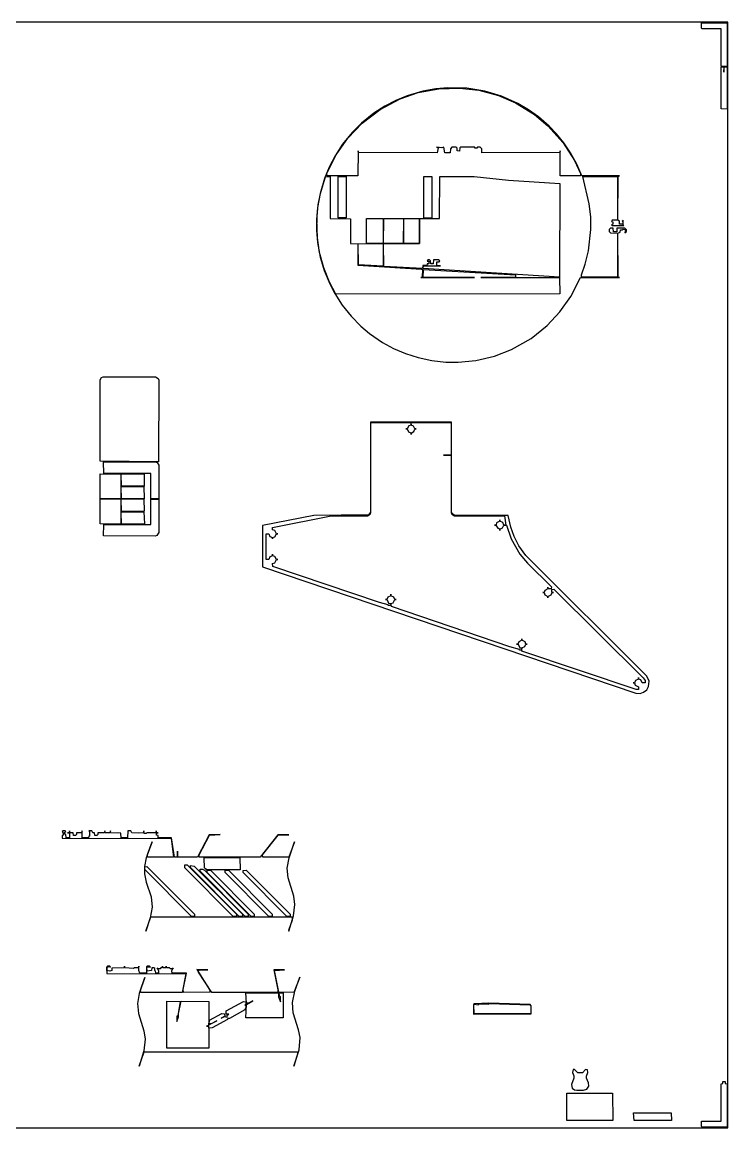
# Model space of a CAD drawing. Extents: x -313 to 313, y -223 to 223.
# Drawn here: x 28.8 to 313, y -222.7 to 222.7 of the extents above; entities that cross this region are included whole.
import ezdxf

# ---------------------------------------------------------------- set-up
doc = ezdxf.new("R2010")
doc.units = 0

msp = doc.modelspace()

# ---------------------------------------------------------------- linework, layer by layer
at = {"layer": 'BODY_OUTLINE'}
for p, q in [((312.89, 222.74), (-312.96, 222.67)), ((312.96, -222.67), (312.89, 222.74)), ((-312.89, -222.74), (312.96, -222.67))]:
    msp.add_line(p, q, dxfattribs=at)
at = {"layer": 'BRIDGE_ROUTE'}
for p, q in [((196.88, 143.64), (196.95, 160.56)), ((196.95, 160.56), (210.75, 160.56)), ((210.75, 160.56), (224.68, 159.06)), ((224.68, 159.06), (245.27, 157.7)), ((245.27, 157.7), (245.2, 120.05)), ((188.8, 143.57), (196.88, 143.64)), ((188.8, 133.51), (188.8, 143.57)), ((174.32, 133.44), (188.8, 133.51)), ((174.39, 124.33), (174.32, 133.44)), ((191.85, 125.35), (191.79, 124.67)), ((192.19, 126.92), (191.85, 126.44)), ((191.85, 126.44), (192.47, 126.37)), ((192.47, 125.42), (191.85, 125.35)), ((192.87, 126.92), (192.19, 126.92)), ((192.47, 126.37), (192.47, 125.42)), ((193.21, 126.58), (192.87, 126.92)), ((193.28, 125.35), (193.21, 126.58)), ((194.3, 125.35), (193.28, 125.35)), ((194.37, 126.92), (194.3, 125.35)), ((196.61, 126.92), (194.37, 126.92)), ((195.73, 126.1), (196.68, 126.17)), ((195.73, 124.74), (195.73, 126.1)), ((197.29, 124.54), (195.73, 124.74)), ((196.95, 126.58), (196.61, 126.92)), ((196.68, 126.17), (196.95, 126.58)), ((190.02, 123.45), (174.39, 124.33)), ((190.16, 124.67), (190.02, 123.45)), ((191.79, 124.67), (190.16, 124.67)), ((190.29, 123.45), (190.36, 124.54)), ((245.2, 120.05), (190.29, 123.45)), ((190.36, 124.54), (197.29, 124.54))]:
    msp.add_line(p, q, dxfattribs=at)
at = {"layer": 'CONTROL_CAVITY'}
for p, q in [((200.21, 196.31), (195.39, 195.9)), ((207.89, 196.1), (200.21, 196.31)), ((215.03, 194.95), (207.89, 196.1)), ((183.83, 193.11), (179.21, 191.21)), ((190.09, 194.95), (183.83, 193.11)), ((195.39, 195.9), (190.09, 194.95)), ((221.83, 192.91), (215.03, 194.95)), ((228.35, 189.99), (221.83, 192.91)), ((174.8, 188.9), (170.38, 186.04)), ((179.21, 191.21), (174.8, 188.9)), ((232.63, 187.47), (228.35, 189.99)), ((236.71, 184.55), (232.63, 187.47)), ((170.38, 186.04), (165.42, 182.03)), ((240.99, 180.81), (236.71, 184.55)), ((161.61, 178.23), (157.81, 173.54)), ((165.42, 182.03), (161.61, 178.23)), ((243.91, 177.75), (240.99, 180.81)), ((246.9, 174.08), (243.91, 177.75)), ((249.62, 170.07), (246.9, 174.08)), ((157.81, 173.54), (154.75, 168.85)), ((252.14, 165.52), (249.62, 170.07)), ((154.75, 168.85), (152.44, 164.36)), ((254.17, 160.76), (252.14, 165.52)), ((152.44, 164.36), (150.53, 159.74)), ((269.33, 160.76), (254.17, 160.76)), ((257.17, 149.48), (254.51, 160.56)), ((254.51, 160.56), (268.45, 160.56)), ((268.45, 160.56), (268.51, 142.96)), ((268.65, 142.96), (268.79, 160.56)), ((268.79, 160.56), (269.33, 160.76)), ((150.53, 159.74), (148.77, 153.76)), ((148.77, 153.76), (147.88, 149.14)), ((147.88, 149.14), (147.41, 144.59)), ((257.71, 144.32), (257.17, 149.48)), ((147.41, 144.59), (147.34, 138.81)), ((257.78, 139.22), (257.71, 144.32)), ((266.34, 142.89), (266.07, 142.41)), ((268.51, 142.96), (266.34, 142.89)), ((269.26, 142.55), (268.65, 142.96)), ((270.83, 142.89), (270.42, 142.55)), ((270.83, 141.05), (270.83, 142.89)), ((147.34, 138.81), (147.75, 133.92)), ((256.83, 130.59), (257.78, 139.22)), ((265.73, 139.76), (265.12, 139.15)), ((265.12, 139.15), (265.12, 138.33)), ((265.12, 138.33), (265.66, 137.79)), ((266.75, 139.76), (265.73, 139.76)), ((266.07, 142.41), (266.68, 142.34)), ((266.68, 141.39), (266.07, 141.12)), ((266.07, 141.12), (266.34, 140.85)), ((266.34, 140.85), (271.1, 140.85)), ((266.68, 142.34), (266.68, 141.39)), ((266.88, 138.2), (266.75, 139.76)), ((268.24, 138.27), (266.88, 138.2)), ((271.44, 139.76), (268.24, 139.76)), ((268.24, 139.76), (268.24, 138.27)), ((269.33, 141.33), (269.26, 142.55)), ((270.69, 141.39), (269.33, 141.33)), ((269.6, 138.06), (269.67, 139.01)), ((269.67, 139.01), (270.55, 139.01)), ((270.42, 142.55), (270.69, 142.34)), ((270.55, 139.01), (270.76, 139.35)), ((270.69, 142.34), (270.69, 141.39)), ((270.76, 139.35), (271.78, 139.15)), ((271.1, 140.85), (270.83, 141.05)), ((272.12, 139.08), (271.44, 139.76)), ((271.78, 139.15), (271.5, 137.79)), ((271.5, 137.79), (272.12, 138.4)), ((272.12, 138.4), (272.12, 139.08)), ((147.75, 133.92), (148.83, 128)), ((265.66, 137.79), (268.51, 137.66)), ((268.51, 137.66), (268.45, 120.05)), ((268.65, 137.66), (269.6, 138.06)), ((268.79, 120.05), (268.65, 137.66)), ((255.53, 125.29), (256.83, 130.59)), ((148.83, 128), (150.4, 122.7)), ((253.97, 120.87), (255.53, 125.29)), ((150.4, 122.7), (152.64, 117.27)), ((254.04, 119.99), (253.97, 120.87)), ((152.64, 117.27), (154.68, 113.39)), ((249.69, 112.17), (253.63, 119.85)), ((253.63, 119.85), (269.33, 119.85)), ((268.45, 120.05), (254.04, 119.99)), ((269.33, 119.85), (268.79, 120.05)), ((154.68, 113.39), (157.67, 108.77)), ((245.34, 106.05), (249.69, 112.17)), ((157.67, 108.77), (161.2, 104.29)), ((161.2, 104.29), (165.15, 100.28)), ((240.17, 100.48), (245.34, 106.05)), ((165.15, 100.28), (168.68, 97.29)), ((233.72, 95.32), (240.17, 100.48)), ((168.68, 97.29), (173.91, 93.68)), ((173.91, 93.68), (178.26, 91.31)), ((225.83, 90.83), (233.72, 95.32)), ((178.26, 91.31), (183.16, 89.2)), ((183.16, 89.2), (188.25, 87.57)), ((218.97, 88.18), (225.83, 90.83)), ((188.25, 87.57), (193.69, 86.41)), ((193.69, 86.41), (199.33, 85.8)), ((199.33, 85.8), (204.29, 85.73)), ((204.29, 85.73), (211.43, 86.41)), ((211.43, 86.41), (218.97, 88.18)), ((201.71, 61.54), (169.02, 61.54)), ((169.02, 61.54), (169.02, 25.25)), ((169.16, 25.18), (169.22, 61.4)), ((169.22, 61.4), (185.33, 61.4)), ((183.77, 58.82), (183.22, 58.82)), ((183.22, 58.82), (183.77, 58.82)), ((184.51, 60.11), (183.77, 58.82)), ((183.77, 58.82), (184.31, 57.67)), ((185.4, 60.38), (184.51, 60.11)), ((185.33, 61.4), (185.4, 60.38)), ((185.4, 60.38), (185.47, 61.4)), ((186.42, 59.91), (185.4, 60.38)), ((185.47, 61.4), (201.5, 61.4)), ((186.96, 58.82), (186.42, 59.91)), ((186.55, 57.8), (186.89, 58.75)), ((186.89, 58.75), (187.5, 58.82)), ((187.5, 58.82), (186.96, 58.82)), ((201.5, 61.4), (201.57, 48.29)), ((201.71, 25.25), (201.71, 61.54)), ((184.31, 57.67), (185.33, 57.26)), ((185.33, 57.26), (185.4, 56.65)), ((185.4, 57.19), (186.55, 57.8)), ((185.4, 56.65), (185.4, 57.19)), ((201.57, 48.29), (198.38, 48.22)), ((198.38, 48.22), (201.57, 48.15)), ((201.57, 48.15), (201.57, 25.18)), ((146.18, 24.02), (125.52, 19.95)), ((129.6, 19.2), (153.25, 23.89)), ((168.27, 24.23), (146.18, 24.02)), ((153.25, 23.89), (167.86, 23.89)), ((167.86, 23.89), (168.88, 24.57)), ((169.02, 25.25), (168.27, 24.23)), ((168.88, 24.57), (169.16, 25.18)), ((201.57, 25.18), (201.84, 24.57)), ((201.91, 24.77), (201.71, 25.25)), ((201.84, 24.57), (202.86, 23.89)), ((202.93, 24.02), (201.91, 24.77)), ((202.86, 23.89), (223.05, 23.89)), ((224.54, 24.02), (202.93, 24.02)), ((223.05, 23.89), (223.59, 20.08)), ((225.56, 19.27), (224.54, 24.02)), ((125.52, 19.95), (125.59, 3.23)), ((129.6, 18.18), (129.6, 19.2)), ((130.49, 17.91), (129.6, 18.18)), ((131.17, 16.62), (130.49, 17.91)), ((219.65, 20.15), (219.04, 20.08)), ((219.04, 20.08), (219.58, 20.08)), ((219.58, 20.08), (220.26, 18.86)), ((219.85, 20.97), (219.65, 20.15)), ((221.15, 21.71), (219.85, 20.97)), ((220.26, 18.86), (221.08, 18.59)), ((221.08, 18.59), (221.15, 17.98)), ((221.15, 21.71), (221.15, 22.26)), ((221.15, 22.26), (221.15, 21.71)), ((222.3, 21.17), (221.15, 21.71)), ((221.15, 18.52), (222.23, 19)), ((221.15, 17.98), (221.15, 18.52)), ((222.23, 19), (222.71, 20.08)), ((222.71, 20.08), (222.3, 21.17)), ((223.59, 20.08), (222.71, 20.08)), ((222.71, 20.08), (223.86, 20.01)), ((223.86, 20.01), (225.7, 14.51)), ((226.92, 15.46), (225.56, 19.27)), ((127.02, 16.55), (128.04, 16.62)), ((127.02, 6.29), (127.02, 16.55)), ((128.04, 16.62), (128.51, 15.53)), ((128.51, 15.53), (129.6, 15.05)), ((129.6, 15.05), (130.49, 15.33)), ((129.6, 15.05), (129.6, 14.51)), ((129.6, 14.51), (129.6, 15.05)), ((130.49, 15.33), (131.17, 16.62)), ((131.17, 16.62), (131.78, 16.62)), ((131.78, 16.62), (131.17, 16.62)), ((225.7, 14.51), (229.17, 8.46)), ((228.83, 11.72), (226.92, 15.46)), ((231.54, 7.85), (228.83, 11.72)), ((128.04, 6.22), (127.02, 6.29)), ((128.51, 7.31), (128.04, 6.22)), ((129.6, 7.78), (128.51, 7.31)), ((129.6, 7.78), (129.6, 8.33)), ((129.6, 8.33), (129.6, 7.78)), ((130.49, 7.51), (129.6, 7.78)), ((129.6, 4.66), (130.49, 4.93)), ((129.67, 3.43), (129.6, 4.66)), ((131.17, 6.22), (130.49, 7.51)), ((130.49, 4.93), (131.17, 6.22)), ((131.17, 6.22), (131.78, 6.22)), ((131.78, 6.22), (131.17, 6.22)), ((229.17, 8.46), (232.29, 4.72)), ((280.34, -40.74), (231.54, 7.85)), ((232.29, 4.72), (241.87, -4.72)), ((125.59, 3.23), (275.85, -47.67)), ((172.62, -11.11), (129.67, 3.43)), ((176.09, -8.87), (175.68, -9.89)), ((177.24, -8.33), (176.09, -8.87)), ((177.24, -8.33), (177.24, -7.78)), ((177.24, -7.78), (177.24, -8.33)), ((178.4, -8.87), (177.24, -8.33)), ((178.81, -9.89), (178.4, -8.87)), ((238.95, -7.03), (238.41, -7.03)), ((238.41, -7.03), (239.02, -7.1)), ((239.22, -6.22), (238.95, -7.03)), ((239.02, -7.1), (239.29, -7.99)), ((240.45, -5.54), (239.22, -6.22)), ((239.29, -7.99), (240.51, -8.67)), ((240.51, -4.93), (240.45, -5.54)), ((240.58, -5.54), (240.51, -4.93)), ((240.51, -8.67), (241.74, -8.05)), ((240.51, -8.67), (240.51, -9.21)), ((240.51, -9.21), (240.51, -8.67)), ((241.81, -5.61), (240.58, -5.54)), ((241.74, -8.05), (242.15, -7.03)), ((241.87, -4.72), (241.81, -5.61)), ((242.01, -5.81), (242.89, -5.74)), ((242.08, -6.97), (242.01, -5.81)), ((242.69, -7.03), (242.08, -6.97)), ((242.15, -7.03), (242.69, -7.03)), ((242.89, -5.74), (278.91, -41.42)), ((176.16, -12.06), (172.62, -11.11)), ((175.68, -9.89), (175.07, -9.89)), ((175.07, -9.89), (175.75, -9.96)), ((175.75, -9.96), (176.36, -11.38)), ((176.22, -12.33), (176.16, -12.06)), ((177.17, -12.33), (176.22, -12.33)), ((176.36, -11.38), (177.24, -11.45)), ((177.24, -11.45), (177.17, -12.33)), ((177.24, -11.45), (178.13, -11.18)), ((177.45, -12.74), (177.24, -11.45)), ((225.22, -28.99), (177.45, -12.74)), ((178.13, -11.18), (178.81, -9.89)), ((178.81, -9.89), (179.35, -9.89)), ((179.35, -9.89), (178.81, -9.89)), ((229.98, -26.27), (228.76, -26.88)), ((229.98, -26.27), (229.98, -25.66)), ((229.98, -25.66), (229.98, -26.27)), ((231.27, -26.95), (229.98, -26.27)), ((229.03, -30), (225.22, -28.99)), ((228.42, -27.83), (227.87, -27.83)), ((227.87, -27.83), (228.49, -27.9)), ((228.76, -26.88), (228.42, -27.83)), ((228.49, -27.9), (229.17, -29.33)), ((229.1, -30.28), (229.03, -30)), ((229.91, -30.28), (229.1, -30.28)), ((229.17, -29.33), (229.98, -29.39)), ((229.98, -29.39), (229.91, -30.28)), ((229.98, -29.39), (231.2, -28.78)), ((230.05, -30.62), (229.98, -29.39)), ((276.06, -46.18), (230.05, -30.62)), ((231.2, -28.78), (231.54, -27.83)), ((231.54, -27.83), (231.27, -26.95)), ((231.54, -27.83), (232.16, -27.83)), ((232.16, -27.83), (231.54, -27.83)), ((275.38, -43.46), (274.77, -43.46)), ((274.77, -43.46), (275.38, -43.46)), ((275.79, -42.44), (275.38, -43.46)), ((275.38, -43.46), (275.65, -44.34)), ((275.65, -44.34), (276.94, -45.02)), ((276.94, -41.9), (275.79, -42.44)), ((276.94, -41.9), (276.94, -41.35)), ((276.94, -41.35), (276.94, -41.9)), ((277.89, -42.24), (276.94, -41.9)), ((278.5, -43.46), (277.89, -42.24)), ((279.59, -43.39), (278.5, -43.46)), ((278.91, -41.42), (279.59, -42.44)), ((279.59, -42.44), (279.59, -43.39)), ((281.22, -42.78), (280.34, -40.74)), ((281.02, -44.96), (281.22, -42.78)), ((275.85, -47.67), (277.69, -47.74)), ((276.94, -46.11), (276.06, -46.18)), ((276.94, -45.02), (276.94, -46.11)), ((277.69, -47.74), (279.05, -47.27)), ((279.05, -47.27), (280.27, -46.25)), ((280.27, -46.25), (281.02, -44.96))]:
    msp.add_line(p, q, dxfattribs=at)
at = {"layer": 'JACK_ROUTE'}
for p, q in [((60.15, 78.6), (60.76, 79.55)), ((60.15, 45.84), (60.15, 78.6)), ((60.76, 79.55), (61.44, 79.89)), ((61.44, 79.89), (82.5, 79.89)), ((82.5, 79.89), (83.52, 79.14)), ((83.52, 79.14), (83.8, 78.46)), ((83.8, 78.46), (83.73, 45.57)), ((83.73, 45.57), (60.15, 45.84))]:
    msp.add_line(p, q, dxfattribs=at)
at = {"layer": 'PICKUP_ROUTE'}
for p, q in [((196.61, 195.9), (204.83, 196.17)), ((204.83, 196.17), (212.65, 195.29)), ((172.89, 187.54), (180.98, 191.82)), ((180.98, 191.82), (188.25, 194.33)), ((188.25, 194.33), (196.61, 195.9)), ((212.65, 195.29), (220.6, 193.18)), ((220.6, 193.18), (227.47, 190.26)), ((165.69, 182.03), (172.89, 187.54)), ((227.47, 190.26), (235.08, 185.57)), ((235.08, 185.57), (240.51, 181.01)), ((159.91, 175.99), (165.69, 182.03)), ((240.51, 181.01), (246.63, 174.15)), ((155.22, 169.33), (159.91, 175.99)), ((246.63, 174.15), (251.18, 167.01)), ((151.49, 161.71), (155.22, 169.33)), ((164.06, 170.82), (163.92, 160.83)), ((164.19, 170.21), (164.06, 170.82)), ((195.86, 170.14), (164.19, 170.21)), ((197.83, 172.11), (195.59, 172.32)), ((195.59, 172.32), (196.34, 172.11)), ((196.34, 172.11), (195.86, 170.14)), ((198.51, 172.32), (197.83, 172.11)), ((198.92, 170.14), (198.51, 172.32)), ((201.17, 170.14), (198.92, 170.14)), ((201.23, 171.7), (201.17, 170.14)), ((201.84, 172.32), (201.23, 171.7)), ((203.54, 172.32), (201.84, 172.32)), ((203.88, 171.98), (203.54, 172.32)), ((203.88, 170.82), (203.88, 171.98)), ((204.9, 170.75), (203.88, 170.82)), ((204.97, 172.04), (204.9, 170.75)), ((205.24, 172.32), (204.97, 172.04)), ((211.02, 172.32), (205.24, 172.32)), ((211.09, 171.91), (211.02, 172.32)), ((211.9, 171.91), (211.09, 171.91)), ((212.11, 172.32), (211.9, 171.91)), ((213.26, 172.32), (212.11, 172.32)), ((213.87, 171.64), (213.26, 172.32)), ((213.94, 170.14), (213.87, 171.64)), ((245.27, 170.21), (213.94, 170.14)), ((245.41, 170.82), (245.27, 170.21)), ((245.48, 160.83), (245.41, 170.82)), ((251.18, 167.01), (253.63, 161.71)), ((150.94, 160.35), (152.84, 160.49)), ((151.55, 160.83), (151.49, 161.71)), ((163.92, 160.83), (151.55, 160.83)), ((152.84, 160.49), (152.84, 143.64)), ((253.63, 160.83), (245.48, 160.83)), ((253.63, 161.71), (253.63, 160.83)), ((148.9, 153.69), (150.94, 160.35)), ((147.88, 148.05), (148.9, 153.69)), ((147.48, 143.16), (147.88, 148.05)), ((147.68, 135.82), (147.48, 143.16)), ((152.84, 143.64), (160.93, 143.5)), ((160.93, 143.5), (160.93, 133.51)), ((148.56, 129.91), (147.68, 135.82)), ((150.19, 123.79), (148.56, 129.91)), ((160.93, 133.51), (163.92, 133.44)), ((163.92, 133.44), (163.92, 124.88)), ((163.92, 124.88), (189.61, 123.25)), ((152.5, 117.95), (150.19, 123.79)), ((189.61, 123.25), (189.95, 123.11)), ((189.95, 123.11), (189.88, 120.05)), ((190.29, 119.99), (190.36, 123.11)), ((190.36, 123.11), (227.47, 120.87)), ((227.47, 120.87), (227.4, 119.99)), ((155.09, 113.19), (152.5, 117.95)), ((189.88, 120.05), (189.34, 119.85)), ((189.34, 119.85), (210.95, 119.92)), ((210.95, 119.92), (190.29, 119.99)), ((227.4, 119.99), (213.53, 119.85)), ((213.53, 119.85), (245.14, 119.85)), ((245.14, 119.85), (245.34, 113.26)), ((245.34, 113.26), (155.09, 113.19)), ((45.26, -103.06), (44.92, -103.4)), ((44.92, -103.4), (45.33, -104.01)), ((45.33, -104.83), (44.92, -104.9)), ((44.92, -104.9), (44.92, -106.05)), ((44.92, -106.05), (88.83, -106.19)), ((46.08, -103.06), (45.26, -103.06)), ((45.33, -104.01), (45.33, -104.83)), ((46.01, -103.61), (46.42, -103.4)), ((46.01, -104.42), (46.01, -103.61)), ((46.42, -104.56), (46.01, -104.42)), ((46.42, -103.4), (46.08, -103.06)), ((46.49, -105.92), (46.42, -104.56)), ((47.78, -105.85), (46.49, -105.92)), ((47.78, -103.74), (47.03, -103.81)), ((47.03, -103.81), (47.78, -104.01)), ((47.98, -103.81), (47.78, -103.06)), ((47.78, -103.06), (47.78, -103.74)), ((47.78, -104.01), (47.78, -105.85)), ((49.34, -103.81), (47.98, -103.81)), ((49.41, -104.9), (49.34, -103.81)), ((50.22, -104.9), (49.41, -104.9)), ((50.63, -104.49), (50.22, -104.9)), ((52.67, -103.81), (50.63, -103.81)), ((50.63, -103.81), (50.63, -104.49)), ((52.87, -103.06), (52.67, -103.81)), ((52.87, -105.85), (52.87, -103.06)), ((55.52, -105.92), (52.87, -105.85)), ((55.59, -105.24), (55.52, -105.92)), ((55.93, -105.17), (55.59, -105.24)), ((56.82, -103.06), (55.66, -103.06)), ((55.66, -103.06), (55.93, -103.27)), ((55.93, -103.27), (55.93, -105.17)), ((57.22, -103.81), (56.82, -103.06)), ((57.9, -103.81), (57.22, -103.81)), ((57.97, -104.9), (57.9, -103.81)), ((58.79, -104.9), (57.97, -104.9)), ((59.19, -104.49), (58.79, -104.9)), ((61.98, -103.81), (59.19, -103.81)), ((59.19, -103.81), (59.19, -104.49)), ((62.12, -103.06), (61.98, -103.81)), ((62.25, -103.81), (62.12, -103.06)), ((64.09, -103.81), (62.25, -103.81)), ((64.29, -103.06), (64.09, -103.81)), ((64.36, -103.81), (64.29, -103.06)), ((67.15, -104.01), (64.36, -103.81)), ((68.23, -103.81), (67.15, -104.01)), ((68.57, -104.15), (68.23, -103.81)), ((68.64, -105.92), (68.57, -104.15)), ((71.22, -105.92), (68.64, -105.92)), ((71.29, -103.06), (71.22, -105.92)), ((72.51, -103.06), (71.29, -103.06)), ((72.92, -103.81), (72.51, -103.06)), ((75.71, -104.01), (72.92, -103.81)), ((77.68, -103.81), (75.71, -104.01)), ((77.82, -103.06), (77.68, -103.81)), ((77.88, -104.08), (77.82, -103.06)), ((78.77, -104.15), (77.88, -104.08)), ((79.11, -103.81), (78.77, -104.15)), ((82.64, -103.81), (79.11, -103.81)), ((82.78, -103.06), (82.64, -103.81)), ((82.84, -103.74), (82.78, -103.06)), ((83.59, -103.88), (82.84, -103.74)), ((82.84, -104.01), (83.59, -103.88)), ((82.84, -104.83), (82.84, -104.01)), ((83.52, -104.9), (82.84, -104.83)), ((83.59, -105.92), (83.52, -104.9)), ((88.89, -105.92), (83.59, -105.92)), ((88.83, -106.19), (89.71, -113.73)), ((90.12, -113.73), (88.89, -105.92)), ((104.05, -104.63), (99.36, -113.73)), ((100.04, -112.78), (104.18, -104.76)), ((108.53, -104.49), (104.05, -104.63)), ((104.18, -104.76), (108.53, -104.49)), ((131.78, -104.63), (124.64, -113.73)), ((125.59, -112.78), (131.91, -104.76)), ((136.19, -104.63), (131.78, -104.63)), ((131.91, -104.76), (136.19, -104.63)), ((81.08, -107.55), (78.7, -113.94)), ((79.24, -112.65), (81.08, -107.55)), ((91.34, -113.73), (91.27, -111.22)), ((91.27, -111.22), (91.27, -113.67)), ((138.5, -107.55), (136.13, -113.73)), ((136.26, -113.94), (138.5, -107.55)), ((78.7, -113.94), (78.02, -117.47)), ((79.31, -113.73), (79.24, -112.65)), ((89.71, -113.73), (79.31, -113.73)), ((91.27, -113.67), (90.12, -113.73)), ((99.36, -113.73), (91.34, -113.73)), ((100.11, -113.73), (100.04, -112.78)), ((124.64, -113.73), (100.11, -113.73)), ((125.66, -113.73), (125.59, -112.78)), ((136.13, -113.73), (125.66, -113.73)), ((135.51, -118.08), (136.26, -113.94)), ((78.02, -117.47), (78.02, -120.39)), ((135.85, -122.02), (135.51, -118.08)), ((78.02, -120.39), (78.77, -123.79)), ((78.77, -123.79), (80.67, -129.64)), ((138.17, -129.36), (135.85, -122.02)), ((80.67, -129.64), (81.08, -133.85)), ((138.1, -137.25), (138.64, -132.69)), ((138.64, -132.69), (138.17, -129.36)), ((78.56, -143.5), (80.6, -137.66)), ((80.33, -138.06), (78.56, -143.5)), ((81.08, -133.85), (80.33, -138.06)), ((80.6, -137.66), (137.49, -137.66)), ((136.13, -143.5), (138.1, -137.25)), ((137.49, -137.66), (137.49, -139.01)), ((137.49, -139.01), (135.99, -143.23)), ((135.99, -143.23), (136.13, -143.5)), ((63.14, -157.57), (62.8, -157.91)), ((62.8, -157.91), (62.8, -160.56)), ((62.93, -157.98), (63.95, -157.77)), ((62.93, -159.33), (62.93, -157.98)), ((64.02, -159.54), (62.93, -159.33)), ((64.02, -157.57), (63.14, -157.57)), ((63.95, -157.77), (64.29, -158.04)), ((64.29, -158.04), (64.02, -157.57)), ((64.9, -159.27), (64.02, -159.54)), ((69.86, -158.25), (64.9, -158.38)), ((64.9, -158.38), (64.9, -159.27)), ((70, -157.57), (69.86, -158.25)), ((70.14, -158.25), (70, -157.57)), ((73.6, -158.52), (70.14, -158.25)), ((73.87, -158.25), (73.6, -158.52)), ((75.57, -158.32), (73.87, -158.25)), ((75.71, -157.57), (75.57, -158.32)), ((75.78, -159.33), (75.71, -157.57)), ((76.18, -160.42), (75.78, -159.33)), ((79.17, -157.57), (78.83, -157.91)), ((78.83, -157.91), (78.83, -160.42)), ((78.97, -158.04), (79.17, -157.84)), ((79.17, -159.54), (78.97, -158.04)), ((80.06, -157.57), (79.17, -157.57)), ((79.17, -157.84), (80.4, -158.04)), ((80.87, -159.33), (79.17, -159.54)), ((80.4, -158.04), (80.06, -157.57)), ((80.94, -158.32), (80.87, -159.33)), ((81.83, -158.25), (80.94, -158.32)), ((82.17, -158.59), (81.83, -158.25)), ((82.17, -159.33), (82.17, -158.59)), ((82.5, -159.54), (82.17, -159.33)), ((82.57, -160.42), (82.5, -159.54)), ((83.66, -160.35), (82.57, -160.42)), ((83.46, -158.66), (83.12, -158.25)), ((83.12, -158.25), (83.66, -159.47)), ((84.34, -158.66), (83.46, -158.66)), ((83.66, -159.47), (83.66, -160.35)), ((84.61, -158.25), (84.34, -158.66)), ((85.22, -158.18), (84.61, -158.25)), ((85.43, -158.25), (85.22, -157.57)), ((85.22, -157.57), (85.22, -158.18)), ((86.58, -158.25), (85.43, -158.25)), ((86.79, -157.57), (86.58, -158.25)), ((86.85, -158.25), (86.79, -157.57)), ((88.15, -158.25), (86.85, -158.25)), ((88.49, -158.72), (88.15, -158.25)), ((89.3, -158.72), (88.49, -158.72)), ((89.1, -159.47), (89.64, -158.25)), ((89.17, -160.42), (89.1, -159.47)), ((89.64, -158.25), (89.3, -158.72)), ((103.5, -159.06), (99.09, -159)), ((99.09, -159), (104.32, -167.22)), ((99.83, -160.01), (99.9, -159.13)), ((105.14, -168.17), (99.83, -160.01)), ((99.9, -159.13), (103.5, -159.06)), ((134.43, -159.06), (130.08, -159.13)), ((130.08, -159.13), (131.78, -167.08)), ((130.42, -159.27), (134.43, -159.06)), ((132.12, -168.1), (130.42, -159.27)), ((62.8, -160.56), (94.67, -160.63)), ((78.22, -162.12), (75.91, -168.58)), ((78.83, -160.42), (76.18, -160.42)), ((76.46, -167.29), (78.22, -162.12)), ((95.01, -160.42), (89.17, -160.42)), ((94.67, -160.63), (93.24, -168.17)), ((93.65, -167.01), (95.01, -160.42)), ((140.61, -162.05), (138.23, -168.17)), ((138.57, -167.63), (140.61, -162.05)), ((75.91, -168.58), (75.23, -172.59)), ((76.52, -168.17), (76.46, -167.29)), ((93.24, -168.17), (76.52, -168.17)), ((93.72, -168.17), (93.65, -167.01)), ((104.32, -168.1), (93.72, -168.17)), ((104.32, -167.22), (104.32, -168.1)), ((131.71, -168.17), (105.14, -168.17)), ((131.78, -167.08), (131.71, -168.17)), ((138.23, -168.17), (132.12, -168.1)), ((137.62, -172.25), (138.57, -167.63)), ((75.23, -172.59), (75.57, -176.6)), ((137.89, -176.33), (137.62, -172.25)), ((75.57, -176.6), (77.82, -183.67)), ((140.07, -183.19), (137.89, -176.33)), ((77.82, -183.67), (78.36, -187)), ((78.36, -187), (77.82, -191.68)), ((140.68, -186.32), (140.07, -183.19)), ((140.27, -191.34), (140.68, -186.32)), ((138.17, -197.94), (140.27, -191.34)), ((77.82, -191.68), (75.84, -197.94)), ((75.84, -197.94), (77.88, -192.16)), ((77.88, -192.16), (139.59, -192.16)), ((139.66, -193.11), (138.17, -197.94)), ((139.59, -192.16), (139.66, -193.11))]:
    msp.add_line(p, q, dxfattribs=at)
at = {"layer": 'SMALL_FEATURE'}
for p, q in [((302.29, 220.36), (302.36, 222.47)), ((302.63, 220.09), (302.29, 220.36)), ((302.36, 222.47), (312.69, 222.4)), ((310.24, 220.02), (302.63, 220.09)), ((310.24, 204.94), (310.24, 220.02)), ((312.69, 222.4), (312.62, 204.87)), ((312.62, 204.87), (310.24, 204.94)), ((310.24, 187.74), (310.31, 204.73)), ((310.31, 204.73), (311.4, 204.67)), ((311.4, 204.67), (311.4, 202.63)), ((311.4, 202.63), (311.53, 204.67)), ((311.53, 204.67), (312.69, 204.67)), ((312.69, 204.67), (312.62, 187.67)), ((312.62, 187.67), (310.24, 187.74)), ((156.04, 160.56), (159.3, 160.49)), ((156.04, 143.91), (156.04, 160.56)), ((159.3, 160.49), (159.23, 143.84)), ((190.5, 143.84), (190.56, 160.56)), ((190.56, 160.56), (193.76, 160.49)), ((193.76, 160.49), (193.69, 143.77)), ((159.23, 143.84), (156.04, 143.91)), ((167.39, 133.58), (167.46, 143.64)), ((167.46, 143.64), (174.18, 143.57)), ((174.18, 143.57), (174.12, 133.51)), ((174.32, 133.58), (174.39, 143.64)), ((174.39, 143.64), (182.34, 143.57)), ((182.34, 143.57), (182.27, 133.51)), ((182.34, 133.58), (182.41, 143.64)), ((182.41, 143.64), (188.8, 143.57)), ((188.8, 143.57), (188.73, 133.51)), ((193.69, 143.77), (190.5, 143.84)), ((164.13, 133.44), (174.12, 133.51)), ((164.19, 125.01), (164.13, 133.44)), ((174.12, 133.51), (167.39, 133.58)), ((174.12, 133.51), (174.18, 124.47)), ((182.27, 133.51), (174.32, 133.58)), ((188.73, 133.51), (182.34, 133.58)), ((174.18, 124.47), (164.19, 125.01)), ((61.57, 45.57), (82.17, 45.64)), ((61.64, 40.88), (61.57, 45.57)), ((82.17, 45.64), (83.12, 45.3)), ((83.12, 45.3), (83.8, 44.21)), ((60.15, 30.68), (60.21, 40.74)), ((60.21, 40.74), (68.5, 40.67)), ((80.53, 40.88), (61.64, 40.88)), ((68.5, 40.67), (68.44, 30.62)), ((68.64, 40.67), (77.95, 40.74)), ((68.71, 35.78), (68.64, 40.67)), ((77.95, 40.74), (77.88, 35.85)), ((80.53, 30.68), (80.53, 40.88)), ((83.8, 44.21), (83.8, 30.68)), ((68.64, 35.58), (77.82, 35.65)), ((77.88, 35.85), (68.71, 35.78)), ((77.82, 35.65), (77.88, 30.68)), ((68.71, 30.62), (68.64, 35.58)), ((68.44, 30.62), (60.15, 30.68)), ((60.15, 20.56), (60.21, 30.62)), ((60.21, 30.62), (68.5, 30.55)), ((68.5, 30.55), (68.44, 20.49)), ((68.64, 30.55), (77.82, 30.62)), ((68.71, 25.59), (68.64, 30.55)), ((77.88, 30.68), (68.71, 30.62)), ((77.82, 30.62), (77.88, 25.66)), ((83.8, 30.68), (80.53, 30.68)), ((80.53, 20.35), (80.53, 30.55)), ((80.53, 30.55), (83.8, 30.55)), ((83.8, 30.55), (83.8, 17.09)), ((68.64, 25.38), (77.82, 25.45)), ((68.71, 20.49), (68.64, 25.38)), ((77.88, 25.66), (68.71, 25.59)), ((77.82, 25.45), (78.02, 20.56)), ((68.44, 20.49), (60.15, 20.56)), ((61.57, 15.73), (61.64, 20.35)), ((61.64, 20.35), (80.53, 20.35)), ((78.02, 20.56), (68.71, 20.49)), ((82.37, 15.67), (61.57, 15.73)), ((83.05, 15.94), (82.37, 15.67)), ((83.8, 17.09), (83.05, 15.94)), ((102.01, -113.94), (116.49, -113.87)), ((102.15, -118.15), (102.01, -113.94)), ((116.49, -113.87), (116.55, -118.76)), ((78.16, -117.54), (79.04, -117.47)), ((78.16, -118.69), (78.16, -117.54)), ((96.98, -137.52), (78.16, -118.69)), ((79.04, -117.47), (98.2, -136.64)), ((94.26, -116.79), (95.15, -116.72)), ((94.26, -118.01), (94.26, -116.79)), ((113.77, -137.52), (94.26, -118.01)), ((95.15, -116.72), (115.06, -136.64)), ((96.5, -117.06), (98.07, -117.27)), ((96.5, -117.88), (96.5, -117.06)), ((116.15, -137.52), (96.5, -117.88)), ((98.07, -117.27), (117.44, -136.64)), ((100.45, -118.56), (101.33, -118.49)), ((100.45, -119.37), (100.45, -118.56)), ((118.59, -137.52), (100.45, -119.37)), ((101.33, -118.49), (102.15, -118.97)), ((102.83, -118.42), (102.15, -118.15)), ((102.15, -118.97), (119.82, -136.64)), ((102.89, -118.83), (102.83, -118.42)), ((116.55, -118.76), (102.89, -118.83)), ((103.3, -119.03), (104.59, -118.97)), ((103.3, -119.85), (103.3, -119.03)), ((120.97, -137.52), (103.3, -119.85)), ((104.59, -118.97), (122.26, -136.64)), ((110.5, -119.03), (111.8, -118.97)), ((110.5, -119.85), (110.5, -119.03)), ((128.17, -137.52), (110.5, -119.85)), ((111.8, -118.97), (129.47, -136.64)), ((117.71, -119.03), (119, -118.97)), ((117.71, -119.85), (117.71, -119.03)), ((135.38, -137.52), (117.71, -119.85)), ((119, -118.97), (136.67, -136.64)), ((98.2, -137.45), (96.98, -137.52)), ((98.2, -136.64), (98.2, -137.45)), ((115.06, -137.45), (113.77, -137.52)), ((115.06, -136.64), (115.06, -137.45)), ((117.44, -137.45), (116.15, -137.52)), ((117.44, -136.64), (117.44, -137.45)), ((119.82, -137.45), (118.59, -137.52)), ((119.82, -136.64), (119.82, -137.45)), ((122.26, -137.45), (120.97, -137.52)), ((122.26, -136.64), (122.26, -137.45)), ((129.47, -137.45), (128.17, -137.52)), ((129.47, -136.64), (129.47, -137.45)), ((136.67, -137.45), (135.38, -137.52)), ((136.67, -136.64), (136.67, -137.45)), ((118.8, -168.37), (131.98, -168.31)), ((119.07, -172.45), (118.8, -168.37)), ((131.98, -168.31), (132.05, -170)), ((132.32, -168.37), (133.82, -168.31)), ((132.39, -169.53), (132.32, -168.37)), ((133.82, -168.31), (133.88, -178.36)), ((86.99, -190.6), (87.06, -171.7)), ((87.06, -171.7), (92.43, -171.77)), ((92.43, -171.77), (91.41, -177.55)), ((91.68, -176.67), (92.77, -171.7)), ((92.77, -171.7), (103.98, -171.77)), ((103.98, -171.77), (103.98, -179.38)), ((110.91, -175.65), (117.84, -171.84)), ((117.84, -171.84), (118.86, -171.98)), ((118.86, -173.06), (118.46, -173.33)), ((118.46, -173.33), (118.86, -173.4)), ((118.86, -171.98), (118.86, -173.06)), ((118.86, -178.43), (119.07, -173.06)), ((118.86, -173.4), (118.86, -174.29)), ((119.07, -173.06), (121.65, -171.57)), ((119.95, -172.52), (119.07, -172.45)), ((121.65, -171.57), (119.95, -172.52)), ((132.05, -170), (132.86, -171.91)), ((132.8, -170), (132.39, -169.53)), ((132.86, -171.91), (132.8, -170)), ((210.88, -172.72), (210.54, -173.06)), ((210.54, -173.06), (210.54, -176.87)), ((210.68, -173.13), (210.95, -172.86)), ((210.75, -176.73), (210.68, -173.13)), ((216.73, -172.52), (210.88, -172.72)), ((210.95, -172.86), (212.38, -173.13)), ((212.38, -173.13), (212.72, -172.79)), ((212.72, -172.79), (216.59, -172.93)), ((216.59, -172.93), (216.8, -172.66)), ((233.31, -173), (216.73, -172.52)), ((216.8, -172.66), (233.17, -173.13)), ((233.17, -173.13), (233.58, -173.61)), ((233.72, -173.54), (233.31, -173)), ((233.58, -173.61), (233.58, -176.67)), ((233.72, -176.8), (233.72, -173.54)), ((91.07, -177.68), (91, -179.86)), ((91, -179.86), (91.75, -177.96)), ((91.41, -177.55), (91.07, -177.68)), ((91.75, -177.96), (91.68, -176.67)), ((104.25, -179.32), (109.21, -176.6)), ((110.37, -177.75), (108.94, -178.57)), ((108.94, -178.57), (110.3, -177.82)), ((109.21, -176.6), (110.23, -176.8)), ((110.23, -176.8), (110.37, -177.75)), ((110.3, -177.82), (111.39, -178.09)), ((110.91, -176.94), (110.91, -175.65)), ((111.93, -176.94), (110.91, -176.94)), ((111.39, -177.28), (111.93, -176.94)), ((111.39, -178.09), (111.39, -177.28)), ((118.46, -175.24), (112.27, -178.64)), ((118.86, -174.29), (118.46, -175.24)), ((210.54, -176.87), (233.72, -176.8)), ((233.58, -176.67), (210.75, -176.73)), ((103.78, -181.49), (103.03, -181.83)), ((103.03, -181.83), (103.78, -181.9)), ((103.98, -179.38), (103.78, -181.49)), ((103.78, -181.9), (103.98, -183.19)), ((103.98, -181.22), (107.17, -179.59)), ((103.98, -182.58), (103.98, -181.22)), ((105.34, -182.44), (103.98, -182.58)), ((104.05, -180.81), (104.25, -179.32)), ((104.86, -180.81), (104.05, -180.81)), ((107.17, -179.59), (104.86, -180.81)), ((111.52, -179.04), (105.34, -182.44)), ((111.59, -178.64), (111.52, -179.04)), ((112.27, -178.64), (111.59, -178.64)), ((133.88, -178.36), (118.86, -178.43)), ((103.98, -183.19), (103.91, -190.67)), ((103.91, -190.67), (86.99, -190.6)), ((250.64, -199.23), (250.37, -200.38)), ((250.37, -200.38), (250.91, -201.81)), ((251.25, -199.23), (250.64, -199.23)), ((252.48, -200.59), (251.25, -199.23)), ((255.67, -199.23), (254.45, -200.59)), ((256.42, -199.36), (255.67, -199.23)), ((256.01, -201.88), (256.55, -200.45)), ((256.55, -200.45), (256.42, -199.36)), ((250.91, -202.76), (249.96, -205.21)), ((250.91, -201.81), (250.91, -202.76)), ((254.45, -200.59), (252.48, -200.59)), ((256.01, -202.76), (256.01, -201.88)), ((256.83, -204.53), (256.01, -202.76)), ((256.96, -205.96), (256.83, -204.53)), ((310.24, -204.94), (310.92, -204.8)), ((310.92, -204.8), (310.99, -204.12)), ((310.99, -204.12), (311.81, -204.12)), ((311.81, -204.12), (311.87, -204.87)), ((311.87, -204.87), (312.69, -204.94)), ((248.06, -208.81), (266.54, -208.74)), ((248.13, -219.82), (248.06, -208.81)), ((249.96, -205.21), (250.3, -206.7)), ((250.3, -206.7), (251.18, -207.38)), ((251.18, -207.38), (252.14, -207.59)), ((252.14, -207.59), (254.79, -207.59)), ((254.79, -207.59), (256.15, -207.18)), ((256.15, -207.18), (256.96, -205.96)), ((266.54, -208.74), (266.61, -219.75)), ((310.24, -220.02), (310.24, -204.94)), ((312.69, -204.94), (312.69, -222.4)), ((274.9, -216.69), (290.19, -216.63)), ((275.17, -219.82), (274.9, -216.69)), ((290.19, -216.63), (290.26, -219.75)), ((266.61, -219.75), (248.13, -219.82)), ((290.26, -219.75), (275.17, -219.82)), ((302.29, -222.2), (302.36, -220.09)), ((302.63, -222.47), (302.29, -222.2)), ((302.36, -220.09), (310.24, -220.02)), ((312.69, -222.4), (302.63, -222.47))]:
    msp.add_line(p, q, dxfattribs=at)

doc.saveas('drawing.dxf')
